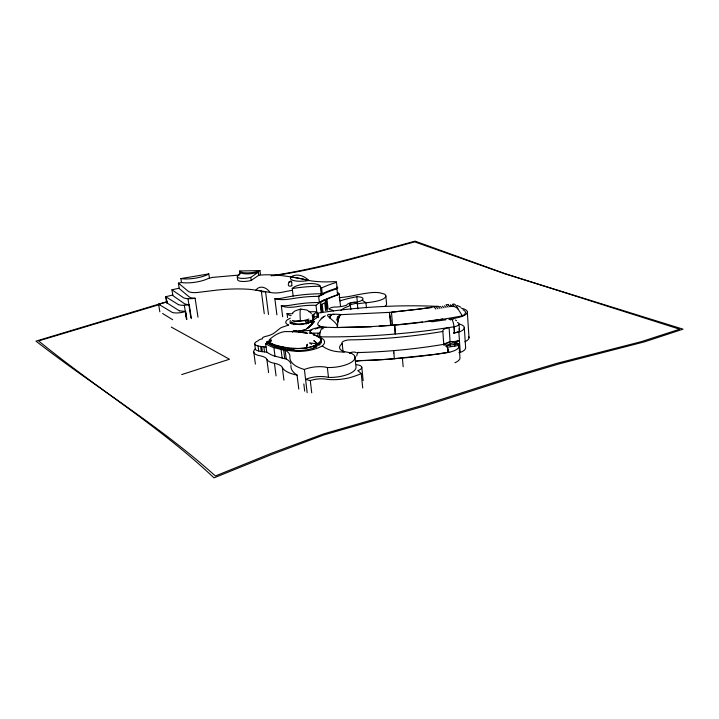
<?xml version="1.0" encoding="UTF-8"?>
<svg xmlns="http://www.w3.org/2000/svg" width="719" height="719" viewBox="0 0 719 719"><rect width="100%" height="100%" fill="white"/><g stroke="black" fill="none" stroke-linecap="round" stroke-linejoin="round"><path stroke-width="1.08" d="M462.991 309.781A15.755 5.33 -4 0 1 462.398 315.866A234.403 66.499 -5.3 0 1 437.017 320.144A196.997 57.61 -5.2 0 1 399.899 324.673L368.407 326.812L337.4 327.549C337.759 323.235 337.588 318.14 340.563 314.679L389.356 312.37L390.696 320.099L390.705 325.482L379.192 326.183M337.517 324.88L337.4 327.549C338.919 321.663 318.769 313.295 332.088 314.482L331.738 314.589A15.054 4.044 89.6 0 0 329.814 318.041C328.295 312.981 337.049 314.329 339.862 314.455M450.588 319.838L450.642 319.29L451.775 319.245L449.339 319.308L451.226 318.984A8.394 1.663 81.6 0 1 454.12 326.857L454.435 332.888L454.12 326.857M349.659 353.406L349.371 353.056L351.321 352.382A10.111 8.529 -56.9 0 1 355.698 352.328L356.426 352.696M292.058 285.758C283.061 288.768 293.343 273.867 291.635 285.506M291.563 281.659L288.786 281.974M450.705 319.82L450.939 319.254L449.024 319.542M290.278 320.494L290.054 322.211M318.975 321.438L322.337 317.699M292.525 331.989L293.019 331.162L294.646 330.821L300.03 330.83L304.497 329.967M311.552 344.365L309.395 342.864L317.915 343.988L319.973 342.325L321.069 340.635L321.069 339.269C318.796 335.297 313.34 335.467 310.356 332.142L310.231 330.722A7.999 2.75 -6.5 0 1 323.343 327.999L322.858 328.862A8.313 2.543 -89.5 0 0 319.685 336.834L319.443 333.122L320.18 332.196M450.139 319.254L450.849 319.146M237.252 276.842L240.335 272.555A11.881 3.388 -7.3 0 0 258.409 272.195L258.804 275.242L251.156 280.446A9.266 2.705 -7.4 0 1 237.674 279.898L237.252 276.842A9.275 2.678 -7.4 0 0 250.742 277.372L258.409 272.195M319.973 342.325L321.069 340.635C315.255 348.338 303.688 348.445 294.835 348.571C302.654 348.562 310.869 348.095 317.825 343.952L313.799 340.662L317.915 343.988M313.322 322.768L311.713 324.655A40.794 13.607 -7.3 0 1 310.761 325.68L309.197 327.037M312.1 323.811L311.722 320.476L314.5 321.429L307.804 328.053M313.556 322.498L314.5 321.429M310.662 325.689L312.253 324.008L306.779 328.718A6.489 2.202 -6.8 0 1 300.964 330.74L299.104 330.866M310.761 325.68L312.163 324.116M312.01 314.94A34.889 11.837 -6.8 0 1 313.125 314.94L316.737 311.785A32.571 10.938 -6.7 0 0 308.945 311.839M336.321 320.108L338.667 318.149M292.516 312.882L294.988 310.959L299.895 309.26M307.301 328.385L310.401 326.022M323.074 317.142L325.294 315.83M321.177 318.58L323.972 316.459M282.693 316.791L281.309 305.701A14.047 4.458 -6.8 0 0 296.875 306.662A32.643 10.776 -6.7 0 1 316.001 305.323C322.525 299.742 332.448 297.567 339.215 293.999A7.81 2.463 -6.2 0 0 337.346 292.66M308.757 327.379L306.779 328.718M312.486 348.868L316.414 346.423M336.896 318.149L339.242 316.558M289.928 323.199C296.956 320.413 305.108 320.207 312.549 321.294M239.337 275.044L212.078 277.435L207.863 278.648A8.979 2.552 -8.1 0 1 206.029 279.466A17.831 5.051 -8.2 0 1 181.503 282.522L178.402 283.142L179.256 288.58L189.007 296.767A11.819 3.523 -8.2 0 0 195.11 298.241L197.995 317.178M452.916 319.056L451.9 319.613L453.285 318.877A10.39 3.577 -3.8 0 1 457.14 317.744A15.998 5.401 -4 0 0 467.161 312.882A15.998 5.401 -4 0 0 461.274 308.19M209.382 277.813L208.807 273.903L207.288 274.739A8.988 2.525 -8.1 0 1 205.445 275.548A17.849 4.997 -8.1 0 1 180.891 278.604L181.503 282.522M317.753 333.346L318.158 336.869L319.703 337.346A24.257 8.574 -6.9 0 1 324.53 341.552L324.548 342.406A24.257 8.574 -6.9 0 1 322.247 345.965L318.706 347.708A22.253 7.846 -6.8 0 1 296.48 351.42L282.378 349.829L272.843 347.277A58.356 20.042 -6.5 0 1 267.459 344.743L266.057 343.817A2.687 0.935 -7.6 0 0 265.626 343.61L266.758 352.166M321.717 294.871L323.847 293.783L317.942 296.39A45.998 15.009 -6.7 0 0 301.036 297.405A74.443 24.886 -6.7 0 0 290.8 298.897A16.124 4.997 -6.9 0 1 274.856 298.691L276.905 314.85M337.553 316.558L339.88 315.389M321.285 295.096L320.413 295.527M337.562 293.145A4.691 1.474 -6.1 0 1 337.606 294.808A68.611 22.711 -5.4 0 0 325.959 299.203L319.344 302.546L318.652 296.399L325.294 293.1A68.745 22.379 -5.4 0 1 336.959 288.741A4.7 1.456 -6.1 0 0 336.914 287.097M319.973 295.743L318.652 296.399M325.761 309.754L326.3 309.494M310.464 322.445L311.3 322.085M314.302 319.362L311.722 320.476L315.659 318.607A17.867 5.905 -6.8 0 0 318.409 314.85L317.34 313.196L318.364 313.035A255.569 104.12 -5.8 0 1 439.291 306.465M290.314 318.166L287.456 319.739A15.342 5.114 -6.8 0 0 288.732 325.024L281.506 327.478A8.79 2.975 -7.1 0 0 280.167 328.295L274.101 333.077A14.757 4.988 -7.6 0 1 265.626 336.402A4.629 1.591 -7.5 0 0 262.588 338.775A6.103 2.112 -7.6 0 0 257.887 340.923A9.203 3.2 -7.6 0 0 256.647 345.524L258.463 346.037A23.799 8.215 -7.3 0 0 260.503 346.441L265.158 346.918A2.678 0.944 -7.6 0 1 266.084 347.07M258.804 275.242C273.355 273.669 288.499 276.348 302.906 279.053A47.148 13.778 -6 0 0 326.705 281.893L333.895 281.677A5.41 1.654 -6.1 0 1 335.755 281.749A1.699 0.521 -6.1 0 1 336.456 282.172A1.699 0.521 -6.1 0 1 335.387 282.702A70.678 22.657 -5.4 0 0 323.388 287.124L322.04 287.753A2.552 0.782 -6.3 0 0 321.609 288.031L320.476 288.022M316.153 344.509L317.825 343.952M181.7 374.581L229.478 359.239L171.293 327.082M186.841 319.254L185.628 311.453L184.54 311.803A9.715 2.993 -8.7 0 1 172.335 312.468L158.584 304.191L159.834 311.794M167.446 301.549L35.95 341.139C95.097 387.038 159.636 425.801 215.403 475.978L271.288 453.321L323.927 433.791L423.069 405.21L514.04 376.1L557.27 363.239L641.285 341.66L679.68 329.221L505.16 273.696L415.061 241.144C367.4 254.122 319.991 268.502 271.036 275.817M160.4 304.29L38.583 340.923C96.076 387.874 159.924 426.753 214.001 477.856L270.542 454.938L323.793 434.959L424.066 406.163L515.963 376.693L559.643 363.733L644.44 341.849L683.05 329.167L505.142 273.867L414.71 241.89C369.818 253.861 325.33 267.935 279.269 274.793L273.795 275.772M450.723 319.056L449.923 319.407M309.538 322.705C303.382 324.161 296.605 324.934 290.512 322.894M158.584 304.191L166.583 302.052M172.857 294.997L165.747 296.731L166.727 302.789L167.185 302.681L166.862 300.659M191.38 318.661L189.214 304.64L188.225 304.577A11.935 3.613 -8.4 0 1 184.459 303.706L172.866 295.599L171.949 289.802L179.139 288.202M309.143 333.167L319.443 333.122M180.891 278.604L208.807 273.903M267.01 343.691L266.776 341.965L269.607 341.426M189.214 304.64L188.081 304.847A10.138 3.065 -8.5 0 1 184.657 305.233L183.561 305.278A10.138 3.065 -8.5 0 1 179.04 304.838L178.429 304.631M445.07 344.104C416.274 349.039 387.128 351.834 357.927 352.553M438.725 319.515L425.603 321.519M440.666 319.2L442.598 318.885M437.368 306.348L418.359 309.242L389.365 312.423L390.705 325.482L422.466 321.977M318.158 336.869L320.728 336.501M446.077 345.749L457.949 343.853L459.18 345.39A9.068 8.188 -36.3 0 0 445.915 346.495M447.236 347.286L459.055 345.408M452.062 341.876L454.004 341.579A57.646 19.916 -4.2 0 0 459.441 340.644L454.507 341.929A17.121 6.264 -4 0 1 459.001 345.012L459.998 358.17A17.058 6.417 -4 0 1 454.911 362.762M446.05 319.766L431.733 321.806M318.589 316.962L317.951 313.852L318.328 317.142L317.708 316.477L314.616 316.917L312.235 316.009M431.041 307.678L391.487 312.226L392.529 325.312M324.332 300.03L325.141 299.913L326.246 309.889M446.041 304.793L448.503 304.443M265.626 343.61L267.935 343.296L274.514 346.63L272.375 343.979L267.693 341.408L267.926 343.287M296.111 330.668L294.646 330.821A2.858 0.98 -6.9 0 0 292.624 331.729M444.369 344.59A10.165 2.364 80.3 0 1 447.362 347.466L448.71 352.364L436.244 354.233A223.007 69.051 -5.1 0 1 406.181 357.72L390.075 359.096A200.673 63.308 -5.1 0 1 364.659 360.525L356.291 360.758M266.776 341.965L268.861 341.75M299.589 324.611L302.627 324.413M240.155 274.002L239.742 270.991L259.963 270.587L260.485 274.622M371.84 326.705L335.324 327.549M185.628 311.453L179.408 310.842M449.447 319.254L450.642 319.29M320.737 342.127L320.485 339.907L321.285 342.541L320.476 343.979L313.655 347.996A18.442 6.507 -6.8 0 1 295.069 350.495L286.387 349.551L283.493 347.178L278.541 346.136L288.93 348.014L298.403 348.517M274.856 298.691A10.201 3.164 -7 0 0 282.864 297.99A61.969 20.366 -6.7 0 1 307.238 294.359L310.752 294.107A61.969 20.366 -6.7 0 1 321.114 293.765L322.247 293.774A2.543 0.8 -6.3 0 1 322.678 293.496L324.026 292.858A70.543 22.972 -5.4 0 1 335.998 288.391A1.699 0.521 -6.1 0 0 336.78 287.528M318.67 336.834L326.21 336.887A237.495 68.611 -5.2 0 0 430.366 330.273L454.839 326.687A7.873 2.732 -4 0 0 457.455 322.409M333.733 314.374L332.457 314.365L333.185 314.607M320.099 302.555L318.634 302.537A45.908 15.234 -6.7 0 0 301.764 303.535A74.282 25.246 -6.7 0 0 291.546 305.036A16.097 5.069 -6.9 0 1 281.309 305.701M335.342 327.531L323.415 327.181L319.209 326.067A5.419 1.842 -6.6 0 1 318.445 327.531A12.556 4.251 -6.7 0 1 316.944 328.331M300.704 309.098L306.636 309.97L309.179 311.381M290.916 364.156A35.096 12.924 -7.9 0 0 286.225 359.024L285.137 350.306A35.195 12.69 -7.9 0 1 289.874 356.642A54.95 20.015 -6.1 0 0 295.958 366.043A54.986 20.006 -6.1 0 0 304.389 369.485A17.499 6.642 -6.7 0 1 327.37 367.517A21.04 7.774 -6.3 0 0 351.852 361.954A21.04 7.774 -6.3 0 0 349.039 352.58A16.393 6.04 -6.2 0 0 345.479 351.897C337.31 352.31 328.987 350.989 322.247 345.965M293.136 324.512L294.098 324.611M315.47 346.288L313.574 346.019L314.437 347.538M270.146 292.399L255.901 290.161A12.906 8.996 66.8 0 1 270.146 292.399L271.899 292.705A10.219 3.119 -7 0 0 282.145 292.247A62.095 20.087 -6.7 0 1 292.453 290.314M283.726 349.092L286.387 349.551M286.225 359.024L273.957 355.914A58.194 20.402 -6.5 0 1 268.582 353.326L267.18 352.382A2.678 0.953 -7.6 0 0 265.823 352.013L261.186 351.528A23.763 8.304 -7.4 0 1 259.146 351.115L257.33 350.602A9.185 3.227 -7.6 0 1 255.353 348.904L254.67 343.844M307.292 333.23L296.192 331.639L284.76 331.585A41.864 27.942 -75.8 0 0 269.274 339.844L271.333 339.952L269.077 342.316L270.874 345.057M274.523 346.639L283.726 349.092L280.967 346.666M362.718 387.99L361.253 373.547A43.203 16.142 -6.4 0 1 348.859 377.906A26.54 10.039 -6.2 0 1 327.091 379.335A14.641 5.698 -6.7 0 0 310.284 380.612L305.575 379.362A17.445 6.768 -6.8 0 1 328.475 377.412A20.968 7.927 -6.3 0 0 355.914 366.331L354.916 356.579M272.375 343.979L278.586 346.082L281.201 348.571M457.266 305.467L460.726 307.202M455.334 319.991L456.583 320.728M162.584 313.484L172.668 319.694M165.747 296.731L178.375 304.604M166.727 302.789L179.355 310.806M452.296 304.461L454.102 306.069M291.833 348.329L295.069 350.495M450.346 304.802L452.107 306.42M320.27 338.011L318.715 336.932A55.893 19.898 -7.5 0 0 313.493 334.811M362.151 300.138L365.944 302.78A31.6 9.985 -5.6 0 0 376.513 301.207A14.515 4.647 -5.5 0 0 384.036 293.927L379.317 292.696A14.515 4.647 -5.5 0 0 369.332 292.84A71.253 23.925 -5.3 0 0 355.501 295.167A35.689 11.01 -6 0 1 339.161 297.657M448.386 305.144L450.094 306.77M171.949 289.802L183.534 297.774A11.953 3.559 -8.3 0 0 187.3 298.619L188.297 298.682A11.953 3.559 -8.3 0 0 195.11 298.241M288.93 348.014L292.067 350.252M446.427 305.476L448.081 307.121M444.459 305.809L446.068 307.453M356.957 303.571L357.37 303.894A25.551 8.475 -5.6 0 1 364.955 302.87L365.944 302.78L366.429 307.804M286.153 347.637L289.164 349.937M442.482 306.132L444.036 307.795M440.495 306.456L442.005 308.118M178.402 283.142L188.153 291.195A11.846 3.478 -8.2 0 0 196.602 292.588L212.105 290.692A68.907 21.66 -8.2 0 1 250.446 289.415A455.567 167.203 -13.9 0 1 261.303 290.952A3.406 1.034 -7.2 0 0 265.554 291.626L268.502 314.437M361.253 373.547L357.792 370.609A8.898 3.37 -5.9 0 0 361.783 367.139A8.898 3.37 -5.9 0 0 356.507 364.785M438.509 306.77L439.974 308.442M436.523 307.085L437.934 308.766M290.548 322.66L292.705 323.775L297.765 324.386A11.756 3.919 -6.8 0 0 311.309 321.384M434.528 307.39L435.885 309.08M310.231 312.397L311.345 313.529M276.357 345.444L278.819 347.987L276.59 347.34L274.281 344.734M458.012 309.008L462.398 315.866M447.506 350.791L448.71 352.364L447.811 348.787M270.641 343.17L272.609 345.866M312.531 316.899L313.098 317.735M269.31 344.194L267.693 341.408L270.218 340.761L269.355 342.918L269.131 341.04M316.513 347.043L315.668 345.138L315.884 347.061M320.548 302.331L322.121 312.226M447.362 347.466L448.71 352.364M394.992 326.067L395.333 334.011L394.488 326.111M449.294 306.429C451.406 305.593 456.089 306.465 457.94 308.945L457.05 307.175A15.566 4.638 79.5 0 0 452.637 304.38M165.954 296.857L166.934 302.924M185.421 311.525L186.634 319.317M184.343 305.242L186.536 319.263M187.992 298.664L190.859 317.645M393.832 350.998L393.895 353.038M253.78 352.166L255.398 364.111M261.716 346.612L262.39 351.708M260.629 346.459L261.312 351.546M250.742 277.372L251.156 280.446M258.04 345.929L258.723 351.007M255.353 348.904A9.967 3.523 -7.6 0 0 254.58 349.623A17.607 6.237 -7.5 0 0 260.017 355.77A19.907 7.199 -8 0 1 266.857 359.347L268.6 372.613M263.882 346.837L264.547 351.933M266.857 359.347A21.408 7.738 -7.2 0 0 274.433 363.311L276.069 375.911M261.437 292.04L264.268 313.691M273.912 347.637L275.026 356.291M281.066 349.56L282.172 358.26M274.433 363.311A22.46 8.331 -7.9 0 1 282.324 367.436L283.933 380.162M283.663 350.045L284.76 358.763M292.912 313.655A14.021 4.53 -6.8 0 1 287.061 313.538L287.555 317.564M291.384 321.779L291.644 323.918M290.97 365.486A54.788 20.366 -6.1 0 0 297.064 375.066L298.78 389.105M304.389 369.485L307.166 392.664M321.114 293.765L320.279 286.234A14.398 4.413 -6.6 0 0 307.085 283.708A14.398 4.413 -6.6 0 0 292.238 288.535L293.145 296.048M303.831 383.955L304.703 391.154M305.764 320.782L306.15 324.107M310.284 380.612L311.731 392.853M310.644 320.261L310.905 322.489M310.096 331.207L310.293 332.987M307.912 320.521L308.271 323.604M313.826 314.302L314.176 317.349M313.125 314.94L313.358 316.971M312.81 315.938L313.098 318.445M313.727 333.319L313.933 335.081M317.34 313.196L317.708 316.477M316.001 305.323L317.196 315.83M319.2 343.008L319.425 344.922M325.572 310.365L324.745 302.852L320.395 305.171L321.24 312.72M321.609 288.031L322.247 293.774M322.157 304.2L322.993 311.731M320.836 304.928L321.681 312.468M327.37 367.517L328.475 377.412M326.965 299.068L328.062 309.026M325.977 299.517L327.199 310.59M339.206 294.143L340.473 305.845M336.465 282.082L337.076 287.771M336.959 288.741L337.606 294.808M443.938 344.931A8.484 3.092 -3.8 0 1 450.13 342.163L449.087 327.621A8.529 3.002 -3.9 0 0 442.841 331.45A186.572 56.72 -5.2 0 1 350.081 339.871A6.786 2.418 -6 0 0 343.646 341.192A6.786 2.418 -6 0 0 342.217 343.7L343.107 352.067M357.873 308.909L357.289 303.094A3.955 1.285 -5.8 0 0 351.771 302.708A3.955 1.285 -5.8 0 0 350.36 304.793L350.854 309.619M361.819 367.454L363.14 380.63M339.772 300.003A7.792 2.499 -6.2 0 1 339.889 300.335L339.952 300.884L342.918 299.985A67.802 22.828 -5.4 0 1 356.804 296.713L357.397 302.645M385.842 295.949L386.57 303.903A14.479 4.736 -5.5 0 1 385.016 306.276M402.397 358.062L403.161 366.807M394.336 358.736L393.895 353.038M442.841 331.45L443.839 345.048M450.283 344.311L450.436 346.45M454.651 344.068L454.803 346.216M459.064 324.242L459.468 330.237M459.711 324.143A15.207 5.33 -4 0 1 458.866 332.124L460.25 352.418A57.439 20.384 -4.1 0 1 458.911 352.669M464.285 327.379L465.624 347.502A15.108 5.554 -3.9 0 1 460.25 352.418M467.341 312.127L469.004 337.741M390.696 320.099L390.705 325.482M292.238 288.535A62.131 20.006 -6.7 0 1 320.279 286.234M308.775 280.473A14.739 4.377 -6.5 0 1 294.601 280.778A14.739 4.377 -6.5 0 1 290.97 276.878A177.692 57.799 -9 0 1 308.775 280.473A25.767 17.508 78.1 0 0 290.97 276.878M291.159 315.659A12.915 4.206 -6.8 0 1 287.061 313.538M259.963 270.587A11.881 3.379 -7.3 0 1 247.678 272.896A11.881 3.379 -7.3 0 1 239.742 270.991M340.941 310.419A25.551 8.475 -5.6 0 1 350.441 305.593A3.955 1.285 -5.8 0 1 349.704 304.568M356.804 296.713A8.628 2.768 -5.8 0 1 363.041 298.897A8.628 2.768 -5.8 0 1 356.39 302.142A7.585 2.463 -5.8 0 0 346.603 305.198A12.753 4.107 -6.1 0 1 334.344 307.049A4.665 1.519 -6.2 0 0 329.626 309.574A7.792 2.561 -6.3 0 1 333.427 310.985M350.36 304.793A25.551 8.457 -5.6 0 1 357.289 303.094M468.734 336.636A15.863 5.698 -3.9 0 1 464.905 341.75M301.863 332.43A4.44 1.528 -6.7 0 1 305.917 330.713A12.556 4.251 -6.7 0 0 311.884 329.94M316.063 328.7A12.556 4.251 -6.7 0 1 315.111 329.05M291.815 331.504A55.893 19.898 -7.5 0 1 297.253 331.819M298.124 331.899A55.893 19.898 -7.5 0 1 307.148 333.176M337.786 322.373A15.072 3.99 89.7 0 1 341.282 314.446M332.834 314.383A15.126 5.842 -87.4 0 1 333.859 314.634M326.534 327.406A13.23 4.476 -6.2 0 1 318.472 322.427M355.662 361.729A10.875 4.098 -5.7 0 1 360.048 360.686L360.992 360.561A223.007 69.051 -5.1 0 0 391.055 358.997L436.244 354.233L450.328 352.022A17.121 6.264 -4 0 0 459.189 346.27M458.866 332.124A57.799 19.566 -4.2 0 1 453.41 333.05L455.253 332.708A7.855 2.768 -3.9 0 0 458.857 328.916M344.68 351.816A19.593 7.055 -5.8 0 1 342.217 343.7M297.064 375.066A39.581 14.623 -6.6 0 1 282.324 367.436M312.954 318.238A11.756 3.919 -6.8 0 1 312.639 320.315M300.389 320.944A12.906 1.24 85.2 0 1 300.964 309.431M308.927 319.056A11.765 3.892 -6.8 0 1 292.3 320.458M271.512 341.013A19.799 6.759 -7.5 0 1 270.569 341.228M356.705 356.004A10.129 2.337 89.7 0 1 359.114 352.661M444.728 344.958A9.032 8.161 -36.3 0 1 457.949 343.853M321.069 339.269L320.872 341.076L321.078 339.314M307.229 344.32L306.321 347.906L307.399 347.43L306.285 347.906L307.229 344.32M324.521 299.904L319.344 302.546A41.343 13.499 -5.8 0 1 324.521 299.904M268.897 342.082L267.827 342.154L268.897 342.082"/></g></svg>
